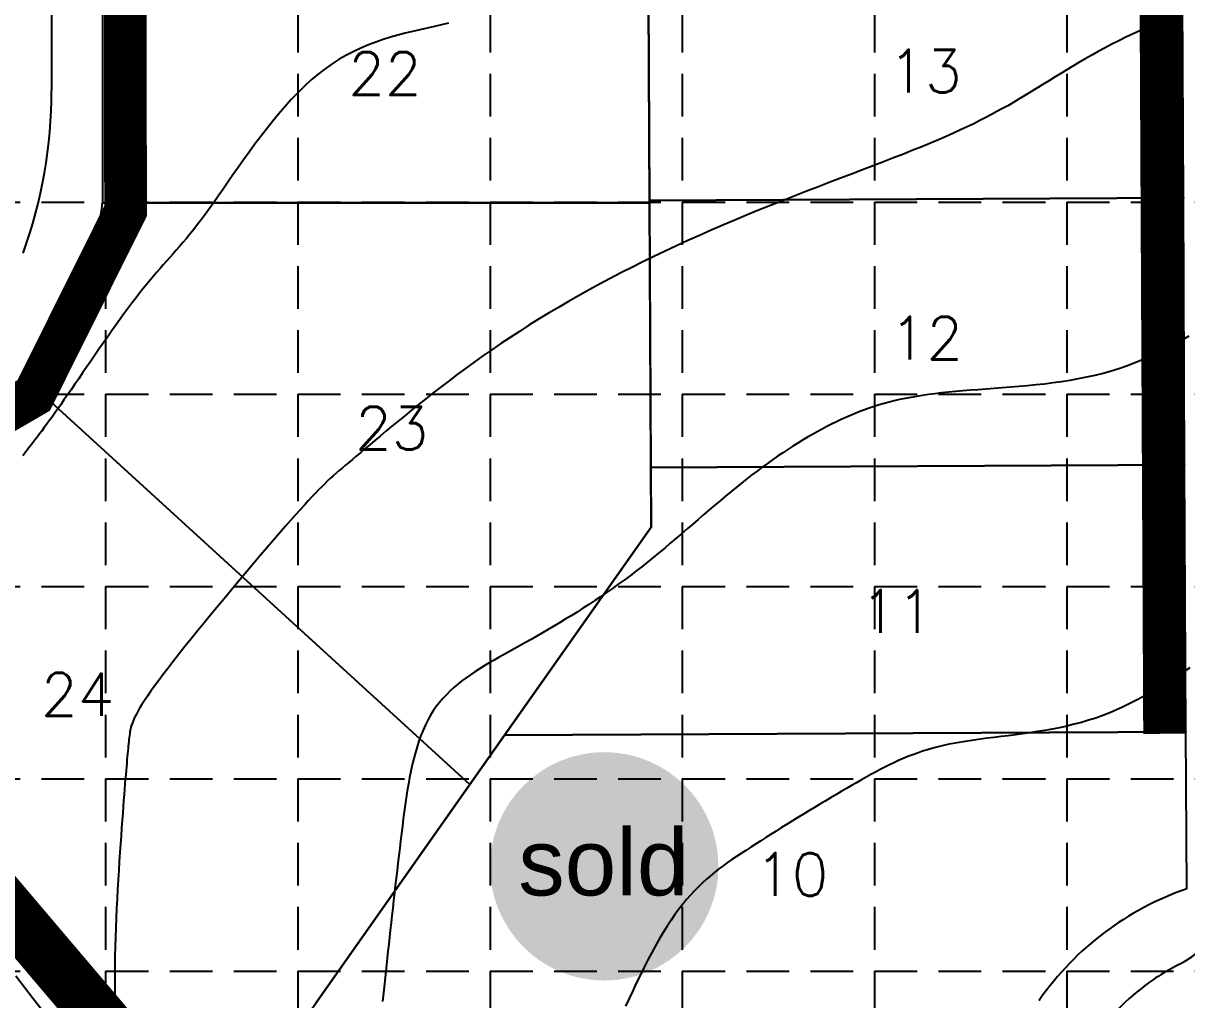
# Model space of a CAD drawing. Header units: inches. Extents: x -2116 to 192, y -2317 to -873.
# Drawn here: x -473.3 to -255.4, y -1780.2 to -1597.3 of the extents above; entities that cross this region are included whole.
import ezdxf
from ezdxf.enums import TextEntityAlignment as Align

# ---------------------------------------------------------------- set-up
doc = ezdxf.new("R2010")
doc.units = ezdxf.units.IN
doc.header["$LTSCALE"] = 40
doc.header["$MEASUREMENT"] = 0
doc.linetypes.add('DAM', pattern=[0.5, 0.2, -0.1, 0.2])
doc.linetypes.add('DASHED', pattern=[0.75, 0.5, -0.25])
for name, color, linetype in [('1-BC', 7, 'Continuous'), ('1-DAM_TEXT', 7, 'DAM'), ('1-LOTS', 7, 'Continuous'), ('BASE', 7, 'Continuous'), ('grid', 9, 'Continuous'), ('SILT', 200, 'Continuous'), ('TOPO100_CON', 9, 'Continuous'), ('TOPO100_ICON', 9, 'Continuous')]:
    doc.layers.add(name, color=color, linetype=linetype)
doc.styles.add('ryland', font='ARIAL.TTF', dxfattribs={"height": 25})
doc.styles.add('SEG_LABEL08', font='simplex1')

# ---------------------------------------------------------------- blocks, each defined once
blk = doc.blocks.new('Sold')
h = blk.add_hatch(color=7)
h.paths.add_polyline_path([(38.78, 18.77, 1), (0.52, 18.77, 1)])
h.paths.add_polyline_path([(2.42, 10.89), (36.59, 10.89), (36.59, 27.86), (2.42, 27.86)], flags=24)
at = {"layer": 'BASE', "color": 7, "style": 'ryland'}
blk.add_text('sold', height=11.127, dxfattribs=at).set_placement((19.5, 13.9), align=Align.CENTER)

msp = doc.modelspace()

# ---------------------------------------------------------------- linework, layer by layer
at = {"layer": '1-BC', "linetype": 'Continuous'}
msp.add_line((-467.97, -1609.88, 53206.36), (-467.97, -1562.99, 53168.78), dxfattribs=at)
for centre, radius, start, end in [((-557.72, -1609.88), 89.74, 340.164, 0), ((-265.91, -1755.72), 20, 296.9445, 0.2766), ((-237.14, -1812.33), 43.5, 116.9445, 130.4781), ((-237.14, -1812.33), 43.5, 130.4781, 175.4781)]:
    msp.add_arc(centre, radius, start, end, dxfattribs=at)
at = {"layer": '1-LOTS', "linetype": 'Continuous'}
msp.add_line((-557.37, -1661.26, 53312.44), (-436.91, -1806.92), dxfattribs=at)
at = {"layer": '1-LOTS', "linetype": 'Continuous', "flags": 128}
for points in [[(-458.47, -1580.51), (-458.47, -1630.93)], [(-356.26, -1580.5), (-356.02, -1630.5)], [(-356.01, -1630.93), (-356.26, -1580.5)], [(-256.02, -1630.02), (-256.26, -1580.02)], [(-356.01, -1630.93), (-458.47, -1630.93)], [(-458.47, -1630.93), (-356.01, -1630.93)], [(-256.02, -1630.02), (-356.02, -1630.5)], [(-356.02, -1630.5), (-256.02, -1630.02)], [(-356.02, -1630.5), (-356.01, -1630.93)], [(-356.01, -1630.93), (-355.78, -1680.5)], [(-355.72, -1691.65), (-356.01, -1630.93)], [(-255.78, -1680.02), (-256.02, -1630.02)], [(-389.66, -1739.83), (-473.13, -1663.62)], [(-473.13, -1663.62), (-389.66, -1739.83)], [(-255.78, -1680.02), (-355.78, -1680.5)], [(-355.78, -1680.5), (-255.78, -1680.02)], [(-255.54, -1730.02), (-255.78, -1680.02)], [(-355.78, -1680.5), (-355.72, -1691.65)], [(-389.66, -1739.83), (-355.72, -1691.65)], [(-355.72, -1691.65), (-383.18, -1730.64)], [(-383.18, -1730.64), (-255.54, -1730.02)], [(-255.54, -1730.02), (-383.18, -1730.64)], [(-255.39, -1759.39), (-255.54, -1730.02)], [(-383.18, -1730.64), (-418.52, -1780.81)], [(-436.91, -1806.92), (-389.66, -1739.83)]]:
    msp.add_lwpolyline(points, dxfattribs=at)
at = {"layer": '1-LOTS', "linetype": 'Continuous'}
for centre, start, end in [((-514.22, -1625.57), 317.1982, 354.5167), ((-514.22, -1625.57), 219.5934, 317.1982), ((-237.14, -1812.33), 109.026, 144.9315)]:
    msp.add_arc(centre, 56, start, end, dxfattribs=at)
for p in [(-458.47, -1630.93), (-356.02, -1630.5), (-356.01, -1630.93), (-256.02, -1630.02), (-473.13, -1663.62), (-255.78, -1680.02), (-355.78, -1680.5), (-355.72, -1691.65), (-255.54, -1730.02), (-383.18, -1730.64), (-389.66, -1739.83), (-282.97, -1780.15)]:
    msp.add_point(p, dxfattribs=at)
at = {"layer": 'grid', "color": 8, "linetype": 'DASHED', "ltscale": 0.4}
for p, q in [((-457.87, -910.78), (-457.87, -2278.78)), ((-421.87, -910.78), (-421.87, -2278.78)), ((-385.87, -910.78), (-385.87, -2278.78)), ((-349.87, -910.78), (-349.87, -2278.78)), ((-313.87, -910.78), (-313.87, -2278.78)), ((-277.87, -910.78), (-277.87, -2278.78)), ((-2077.87, -1630.78), (154.13, -1630.78)), ((-2077.87, -1666.78), (154.13, -1666.78)), ((-2077.87, -1702.78), (154.13, -1702.78)), ((-2077.87, -1738.78), (154.13, -1738.78)), ((-2077.87, -1774.78), (154.13, -1774.78))]:
    msp.add_line(p, q, dxfattribs=at)
at = {"layer": 'SILT', "color": 84, "const_width": 8}
for points in [[(-454.46, -1388.17), (-454.41, -1381.82), (-446.76, -1374.09), (-269.06, -1374.14), (-261.28, -1381.83), (-259.54, -1730.36)], [(-539.93, -1680.14), (-500.15, -1683.78), (-471.35, -1667.01), (-454.14, -1632.47), (-454.46, -1387.55)]]:
    msp.add_lwpolyline(points, dxfattribs=at)
at = {"layer": 'SILT', "color": 200, "const_width": 10}
msp.add_lwpolyline([(-436.72, -1809.58), (-545.31, -1681.66)], dxfattribs=at)
at = {"layer": 'TOPO100_CON', "color": 35, "linetype": 'Continuous'}
for points in [[(-259.88, -1596.99), (-261.3, -1597.53), (-262.7, -1598.09), (-264.08, -1598.68), (-265.45, -1599.29), (-266.79, -1599.93), (-268.11, -1600.57), (-269.41, -1601.24), (-270.69, -1601.91), (-271.95, -1602.59), (-273.19, -1603.28), (-274.4, -1603.97), (-275.58, -1604.66), (-276.74, -1605.35), (-277.87, -1606.03), (-278.98, -1606.7), (-280.06, -1607.37), (-281.11, -1608.01), (-282.13, -1608.64), (-283.13, -1609.26), (-284.11, -1609.86), (-285.07, -1610.46), (-286.03, -1611.04), (-286.99, -1611.61), (-287.96, -1612.18), (-288.93, -1612.74), (-289.92, -1613.3), (-290.93, -1613.86), (-291.96, -1614.41), (-293.03, -1614.98), (-294.14, -1615.54), (-295.29, -1616.11), (-296.49, -1616.69), (-297.74, -1617.28), (-299.06, -1617.88), (-300.44, -1618.49), (-301.89, -1619.12), (-303.41, -1619.76), (-305.02, -1620.42), (-306.71, -1621.1), (-308.47, -1621.8), (-310.29, -1622.52), (-312.18, -1623.25), (-314.13, -1624), (-316.13, -1624.76), (-318.17, -1625.54), (-320.25, -1626.34), (-322.38, -1627.15), (-324.53, -1627.98), (-326.71, -1628.82), (-328.91, -1629.68), (-331.13, -1630.55), (-333.35, -1631.43), (-335.59, -1632.33), (-337.82, -1633.24), (-340.05, -1634.17), (-342.27, -1635.11), (-344.48, -1636.06), (-346.66, -1637.02), (-348.83, -1637.99), (-350.98, -1638.98), (-353.1, -1639.97), (-355.2, -1640.98), (-357.28, -1642), (-359.34, -1643.03), (-361.38, -1644.07), (-363.39, -1645.12), (-365.38, -1646.18), (-367.34, -1647.25), (-369.28, -1648.33), (-371.2, -1649.42), (-373.08, -1650.52), (-374.95, -1651.62), (-376.78, -1652.74), (-378.59, -1653.87), (-380.37, -1655), (-382.13, -1656.14), (-383.86, -1657.29), (-385.55, -1658.45), (-387.22, -1659.61), (-388.86, -1660.77), (-390.46, -1661.94), (-392.02, -1663.09), (-393.55, -1664.24), (-395.04, -1665.38), (-396.5, -1666.51), (-397.9, -1667.61), (-399.27, -1668.7), (-400.59, -1669.76), (-401.86, -1670.8), (-403.09, -1671.8), (-404.26, -1672.77), (-405.38, -1673.71), (-406.45, -1674.6), (-407.47, -1675.46), (-408.42, -1676.27), (-409.32, -1677.02), (-410.16, -1677.73), (-410.94, -1678.38), (-411.66, -1678.99), (-412.33, -1679.55), (-412.97, -1680.08), (-413.57, -1680.59), (-414.14, -1681.08), (-414.69, -1681.56), (-415.23, -1682.04), (-415.77, -1682.52), (-416.3, -1683.02), (-416.84, -1683.54), (-417.4, -1684.09), (-417.98, -1684.67), (-418.59, -1685.3), (-419.23, -1685.98), (-419.92, -1686.72), (-420.65, -1687.52), (-421.45, -1688.4), (-422.3, -1689.36), (-423.23, -1690.42), (-424.23, -1691.56), (-425.3, -1692.8), (-426.44, -1694.11), (-427.62, -1695.49), (-428.85, -1696.93), (-430.12, -1698.42), (-431.41, -1699.96), (-432.73, -1701.52), (-434.06, -1703.11), (-435.39, -1704.71), (-436.72, -1706.31), (-438.04, -1707.91), (-439.33, -1709.49), (-440.6, -1711.04), (-441.83, -1712.57), (-443.02, -1714.04), (-444.15, -1715.47), (-445.23, -1716.83), (-446.23, -1718.12), (-447.15, -1719.33), (-448, -1720.45), (-448.76, -1721.49), (-449.44, -1722.44), (-450.05, -1723.32), (-450.6, -1724.13), (-451.08, -1724.88), (-451.5, -1725.56), (-451.86, -1726.2), (-452.18, -1726.78), (-452.44, -1727.32), (-452.67, -1727.81), (-452.85, -1728.28), (-453.01, -1728.72), (-453.13, -1729.13), (-453.23, -1729.52), (-453.31, -1729.91), (-453.37, -1730.28), (-453.42, -1730.65), (-453.47, -1731.03), (-453.51, -1731.41), (-453.55, -1731.8), (-453.59, -1732.22), (-453.63, -1732.65), (-453.68, -1733.1), (-453.72, -1733.59), (-453.77, -1734.1), (-453.82, -1734.65), (-453.88, -1735.23), (-453.93, -1735.86), (-453.99, -1736.54), (-454.05, -1737.26), (-454.12, -1738.03), (-454.19, -1738.86), (-454.26, -1739.75), (-454.34, -1740.71), (-454.42, -1741.73), (-454.5, -1742.82), (-454.59, -1743.98), (-454.68, -1745.23), (-454.78, -1746.55), (-454.88, -1747.96), (-454.99, -1749.44), (-455.1, -1750.99), (-455.21, -1752.61), (-455.32, -1754.27), (-455.43, -1755.98), (-455.54, -1757.72), (-455.64, -1759.5), (-455.73, -1761.29), (-455.82, -1763.09), (-455.9, -1764.89), (-455.98, -1766.69), (-456.04, -1768.48), (-456.09, -1770.24), (-456.13, -1771.98), (-456.15, -1773.68), (-456.16, -1775.33), (-456.15, -1776.92), (-456.12, -1778.45), (-456.07, -1779.92), (-456, -1781.3)], [(-255, -1655.89), (-256.18, -1656.57), (-257.39, -1657.25), (-258.62, -1657.92), (-259.89, -1658.57), (-261.18, -1659.2), (-262.51, -1659.82), (-263.86, -1660.41), (-265.24, -1660.97), (-266.66, -1661.5), (-268.1, -1662), (-269.57, -1662.45), (-271.07, -1662.87), (-272.59, -1663.25), (-274.14, -1663.59), (-275.7, -1663.9), (-277.28, -1664.18), (-278.87, -1664.43), (-280.47, -1664.66), (-282.06, -1664.86), (-283.66, -1665.04), (-285.25, -1665.2), (-286.83, -1665.35), (-288.4, -1665.48), (-289.95, -1665.6), (-291.48, -1665.72), (-292.99, -1665.83), (-294.47, -1665.94), (-295.92, -1666.04), (-297.33, -1666.15), (-298.7, -1666.27), (-300.03, -1666.39), (-301.31, -1666.53), (-302.54, -1666.67), (-303.74, -1666.82), (-304.89, -1666.99), (-306.01, -1667.17), (-307.09, -1667.36), (-308.14, -1667.56), (-309.17, -1667.78), (-310.16, -1668), (-311.14, -1668.25), (-312.09, -1668.5), (-313.02, -1668.77), (-313.94, -1669.06), (-314.84, -1669.36), (-315.73, -1669.68), (-316.62, -1670.01), (-317.49, -1670.36), (-318.37, -1670.73), (-319.25, -1671.11), (-320.13, -1671.51), (-321.01, -1671.93), (-321.9, -1672.37), (-322.79, -1672.82), (-323.69, -1673.29), (-324.59, -1673.79), (-325.5, -1674.29), (-326.42, -1674.82), (-327.33, -1675.37), (-328.26, -1675.94), (-329.19, -1676.52), (-330.12, -1677.12), (-331.07, -1677.75), (-332.01, -1678.39), (-332.96, -1679.05), (-333.92, -1679.73), (-334.88, -1680.43), (-335.85, -1681.15), (-336.83, -1681.88), (-337.81, -1682.64), (-338.79, -1683.42), (-339.78, -1684.22), (-340.78, -1685.03), (-341.78, -1685.87), (-342.79, -1686.71), (-343.8, -1687.57), (-344.82, -1688.44), (-345.85, -1689.32), (-346.88, -1690.21), (-347.91, -1691.1), (-348.96, -1692), (-350, -1692.89), (-351.05, -1693.79), (-352.11, -1694.69), (-353.17, -1695.58), (-354.24, -1696.47), (-355.31, -1697.35), (-356.39, -1698.22), (-357.47, -1699.08), (-358.56, -1699.92), (-359.65, -1700.76), (-360.75, -1701.57), (-361.85, -1702.37), (-362.95, -1703.16), (-364.06, -1703.93), (-365.16, -1704.68), (-366.27, -1705.42), (-367.38, -1706.15), (-368.48, -1706.86), (-369.58, -1707.56), (-370.68, -1708.24), (-371.78, -1708.91), (-372.86, -1709.57), (-373.94, -1710.21), (-375.02, -1710.85), (-376.08, -1711.47), (-377.14, -1712.07), (-378.18, -1712.67), (-379.22, -1713.25), (-380.24, -1713.83), (-381.24, -1714.39), (-382.24, -1714.94), (-383.21, -1715.49), (-384.18, -1716.03), (-385.12, -1716.57), (-386.04, -1717.1), (-386.95, -1717.64), (-387.84, -1718.19), (-388.7, -1718.74), (-389.54, -1719.3), (-390.36, -1719.88), (-391.15, -1720.47), (-391.92, -1721.08), (-392.66, -1721.71), (-393.38, -1722.36), (-394.06, -1723.04), (-394.72, -1723.74), (-395.35, -1724.48), (-395.94, -1725.25), (-396.5, -1726.05), (-397.03, -1726.9), (-397.52, -1727.78), (-397.98, -1728.71), (-398.41, -1729.67), (-398.82, -1730.67), (-399.19, -1731.7), (-399.53, -1732.77), (-399.86, -1733.87), (-400.16, -1735), (-400.44, -1736.16), (-400.7, -1737.35), (-400.94, -1738.56), (-401.17, -1739.8), (-401.38, -1741.06), (-401.58, -1742.34), (-401.77, -1743.64), (-401.96, -1744.96), (-402.13, -1746.29), (-402.3, -1747.64), (-402.47, -1749.01), (-402.64, -1750.39), (-402.8, -1751.77), (-402.97, -1753.17), (-403.13, -1754.57), (-403.3, -1755.98), (-403.46, -1757.39), (-403.62, -1758.79), (-403.78, -1760.2), (-403.94, -1761.6), (-404.1, -1762.99), (-404.26, -1764.37), (-404.41, -1765.74), (-404.56, -1767.1), (-404.71, -1768.44), (-404.86, -1769.76), (-405, -1771.07), (-405.14, -1772.34), (-405.28, -1773.6), (-405.41, -1774.82), (-405.54, -1776.02), (-405.66, -1777.19), (-405.78, -1778.32), (-405.9, -1779.41), (-406.01, -1780.48)], [(-254.84, -1717.98), (-255.85, -1718.67), (-256.89, -1719.35), (-257.96, -1720.05), (-259.04, -1720.74), (-260.16, -1721.43), (-261.29, -1722.11), (-262.44, -1722.78), (-263.62, -1723.44), (-264.82, -1724.09), (-266.04, -1724.71), (-267.28, -1725.31), (-268.54, -1725.88), (-269.82, -1726.42), (-271.12, -1726.93), (-272.43, -1727.4), (-273.77, -1727.83), (-275.12, -1728.23), (-276.48, -1728.58), (-277.86, -1728.91), (-279.24, -1729.21), (-280.62, -1729.48), (-282, -1729.73), (-283.39, -1729.95), (-284.76, -1730.16), (-286.13, -1730.36), (-287.49, -1730.54), (-288.84, -1730.71), (-290.17, -1730.88), (-291.48, -1731.04), (-292.77, -1731.2), (-294.03, -1731.36), (-295.27, -1731.53), (-296.48, -1731.71), (-297.65, -1731.9), (-298.78, -1732.1), (-299.88, -1732.31), (-300.94, -1732.55), (-301.97, -1732.8), (-302.97, -1733.06), (-303.94, -1733.34), (-304.89, -1733.64), (-305.81, -1733.96), (-306.72, -1734.29), (-307.61, -1734.63), (-308.49, -1735), (-309.36, -1735.38), (-310.22, -1735.77), (-311.08, -1736.18), (-311.94, -1736.61), (-312.8, -1737.06), (-313.66, -1737.52), (-314.54, -1737.99), (-315.42, -1738.48), (-316.32, -1738.99), (-317.24, -1739.52), (-318.18, -1740.06), (-319.13, -1740.61), (-320.1, -1741.18), (-321.09, -1741.76), (-322.09, -1742.35), (-323.09, -1742.95), (-324.11, -1743.56), (-325.13, -1744.17), (-326.15, -1744.79), (-327.18, -1745.42), (-328.21, -1746.04), (-329.23, -1746.67), (-330.24, -1747.3), (-331.26, -1747.93), (-332.26, -1748.56), (-333.25, -1749.18), (-334.23, -1749.79), (-335.19, -1750.4), (-336.13, -1751), (-337.06, -1751.6), (-337.96, -1752.18), (-338.85, -1752.76), (-339.71, -1753.33), (-340.56, -1753.91), (-341.39, -1754.48), (-342.21, -1755.07), (-343.01, -1755.67), (-343.8, -1756.29), (-344.58, -1756.93), (-345.34, -1757.59), (-346.1, -1758.28), (-346.85, -1759), (-347.59, -1759.76), (-348.33, -1760.56), (-349.06, -1761.4), (-349.79, -1762.28), (-350.52, -1763.22), (-351.25, -1764.21), (-351.98, -1765.26), (-352.71, -1766.38), (-353.44, -1767.55), (-354.18, -1768.79), (-354.91, -1770.08), (-355.64, -1771.41), (-356.36, -1772.78), (-357.08, -1774.18), (-357.79, -1775.6), (-358.48, -1777.04), (-359.16, -1778.48), (-359.83, -1779.93), (-360.48, -1781.37)]]:
    msp.add_lwpolyline(points, dxfattribs=at)
at = {"layer": 'TOPO100_ICON', "color": 35, "linetype": 'Continuous', "flags": 128}
for points in [[(-393.65, -1597.29), (-394.97, -1597.6), (-396.3, -1597.9), (-397.65, -1598.2), (-399.01, -1598.51), (-400.38, -1598.84), (-401.75, -1599.18), (-403.13, -1599.55), (-404.52, -1599.94), (-405.9, -1600.38), (-407.29, -1600.85), (-408.67, -1601.37), (-410.05, -1601.95), (-411.41, -1602.58), (-412.77, -1603.28), (-414.12, -1604.05), (-415.46, -1604.9), (-416.78, -1605.82), (-418.08, -1606.84), (-419.36, -1607.93), (-420.63, -1609.09), (-421.87, -1610.32), (-423.1, -1611.6), (-424.3, -1612.93), (-425.48, -1614.3), (-426.64, -1615.7), (-427.77, -1617.13), (-428.88, -1618.57), (-429.96, -1620.01), (-431.02, -1621.46), (-432.05, -1622.9), (-433.05, -1624.32), (-434.03, -1625.71), (-434.97, -1627.07), (-435.89, -1628.39), (-436.77, -1629.66), (-437.62, -1630.88), (-438.44, -1632.02), (-439.23, -1633.1), (-439.98, -1634.11), (-440.71, -1635.06), (-441.41, -1635.96), (-442.09, -1636.8), (-442.75, -1637.6), (-443.4, -1638.37), (-444.03, -1639.11), (-444.65, -1639.82), (-445.26, -1640.52), (-445.87, -1641.2), (-446.47, -1641.88), (-447.07, -1642.56), (-447.68, -1643.24), (-448.29, -1643.94), (-448.91, -1644.66), (-449.54, -1645.41), (-450.18, -1646.18), (-450.85, -1646.99), (-451.53, -1647.85), (-452.23, -1648.76), (-452.95, -1649.71), (-453.69, -1650.7), (-454.44, -1651.73), (-455.21, -1652.78), (-455.98, -1653.87), (-456.77, -1654.97), (-457.55, -1656.08), (-458.34, -1657.21), (-459.12, -1658.33), (-459.9, -1659.46), (-460.67, -1660.58), (-461.44, -1661.69), (-462.19, -1662.79), (-462.92, -1663.86), (-463.64, -1664.91), (-464.34, -1665.93), (-465.02, -1666.91), (-465.67, -1667.84), (-466.29, -1668.73), (-466.88, -1669.57), (-467.44, -1670.36), (-467.97, -1671.11), (-468.48, -1671.81), (-468.96, -1672.46), (-469.42, -1673.08), (-469.85, -1673.66), (-470.26, -1674.21), (-470.64, -1674.72), (-471.01, -1675.21), (-471.36, -1675.66), (-471.69, -1676.1), (-472, -1676.51), (-472.3, -1676.9), (-472.59, -1677.27), (-472.86, -1677.63), (-473.12, -1677.97), (-473.36, -1678.31)], [(-474.68, -1775.69), (-473.08, -1777.8), (-471.45, -1779.9), (-469.8, -1782.01)]]:
    msp.add_lwpolyline(points, dxfattribs=at)

# ---------------------------------------------------------------- block references
at = {"color": 200, "xscale": 1.117884993374901, "yscale": 1.117884993374901, "zscale": 1.117884993374901}
msp.add_blockref('Sold', (-386.45, -1776.16), dxfattribs=at)

# ---------------------------------------------------------------- texts
at = {"layer": '1-DAM_TEXT', "linetype": 'Continuous', "style": 'SEG_LABEL08'}
for s, p in [('22', (-405.57, -1606.72)), ('13', (-304.4, -1606.26)), ('12', (-304.16, -1656.25)), ('23', (-404.28, -1673.13)), ('11', (-309.66, -1707.45)), ('24', (-463.12, -1722.97)), ('10', (-329.37, -1756.7))]:
    msp.add_text(s, height=8, dxfattribs=at).set_placement(p, align=Align.MIDDLE_CENTER)

doc.saveas('drawing.dxf')
